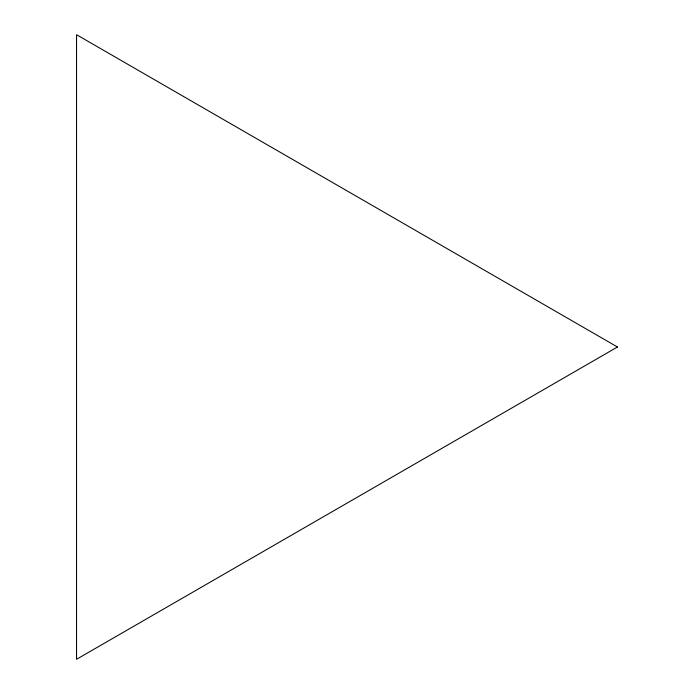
<?xml version="1.0" encoding="UTF-8"?>
<svg xmlns="http://www.w3.org/2000/svg" width="694" height="694" viewBox="0 0 694 694"><rect width="100%" height="100%" fill="white"/><g stroke="black" fill="none" stroke-linecap="round" stroke-linejoin="round"><path stroke-width="1.04" d="M617.46 347L76.54 659.3L76.54 34.7L617.46 347"/></g></svg>
